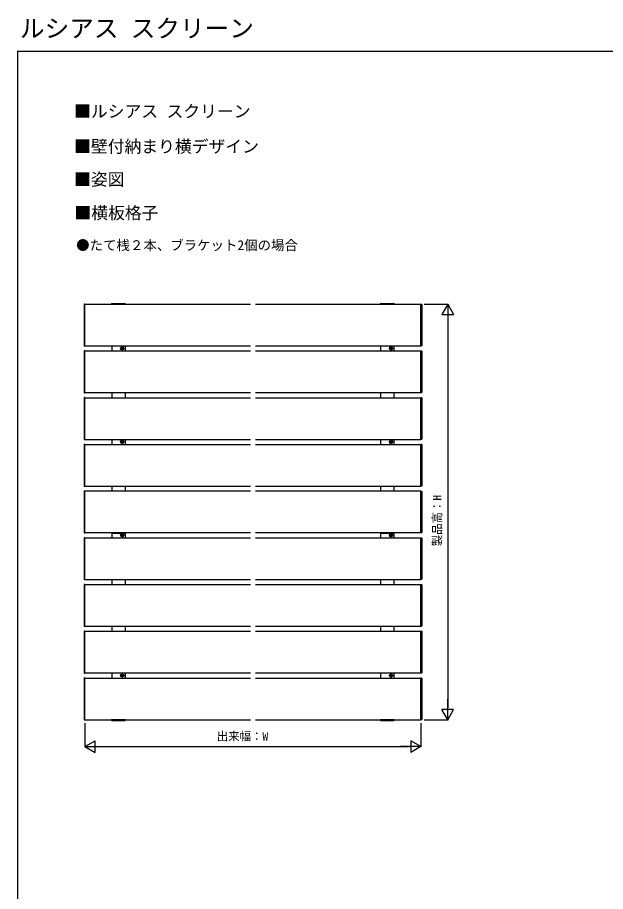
# Model space of a CAD drawing. Units: millimetres, scale not verified. Extents: x -1750 to 1750, y -2608 to 2592.
# Drawn here: x -1750 to 0, y -8 to 2592 of the extents above; entities that cross this region are included whole.
import ezdxf
from ezdxf.enums import TextEntityAlignment as Align

# ---------------------------------------------------------------- set-up
doc = ezdxf.new("R2010")
doc.units = ezdxf.units.MM
doc.header["$LTSCALE"] = 14
for name, color, linetype in [('0-1_USER1', 3, 'Continuous'), ('0-2_YKK_12', 2, 'Continuous'), ('0-3_YKK_13', 4, 'Continuous'), ('0-4_YKK_D', 6, 'Continuous'), ('0-5_YKK_ZWAK', 7, 'Continuous')]:
    doc.layers.add(name, color=color, linetype=linetype)
doc.styles.add('ＭＳ ゴシック', font='')
doc.styles.get('ＭＳ ゴシック').set_extended_font_data('MS Gothic')

msp = doc.modelspace()

# ---------------------------------------------------------------- linework, layer by layer
at = {"layer": '0-2_YKK_12'}
for p, q in [((-1549.5, 1739), (-1057, 1739)), ((-1549.5, 1615), (-1549.5, 1739)), ((-1042, 1739), (-549.5, 1739)), ((-549.5, 1615), (-549.5, 1739)), ((-1549.5, 1615), (-1057, 1615)), ((-1469.5, 1615), (-1469.5, 1600)), ((-1429.5, 1615), (-1429.5, 1600)), ((-1042, 1615), (-549.5, 1615)), ((-669.5, 1615), (-669.5, 1600)), ((-629.5, 1615), (-629.5, 1600)), ((-1549.5, 1600), (-1057, 1600)), ((-1549.5, 1476), (-1549.5, 1600)), ((-1042, 1600), (-549.5, 1600)), ((-549.5, 1476), (-549.5, 1600)), ((-1549.5, 1476), (-1057, 1476)), ((-1549.5, 1461), (-1057, 1461)), ((-1549.5, 1337), (-1549.5, 1461)), ((-1469.5, 1476), (-1469.5, 1461)), ((-1429.5, 1476), (-1429.5, 1461)), ((-1042, 1476), (-549.5, 1476)), ((-1042, 1461), (-549.5, 1461)), ((-669.5, 1476), (-669.5, 1461)), ((-629.5, 1476), (-629.5, 1461)), ((-549.5, 1337), (-549.5, 1461)), ((-1549.5, 1337), (-1057, 1337)), ((-1469.5, 1337), (-1469.5, 1322)), ((-1429.5, 1337), (-1429.5, 1322)), ((-1042, 1337), (-549.5, 1337)), ((-669.5, 1337), (-669.5, 1322)), ((-629.5, 1337), (-629.5, 1322)), ((-1549.5, 1322), (-1057, 1322)), ((-1549.5, 1198), (-1549.5, 1322)), ((-1042, 1322), (-549.5, 1322)), ((-549.5, 1198), (-549.5, 1322)), ((-1549.5, 1198), (-1057, 1198)), ((-1469.5, 1198), (-1469.5, 1183)), ((-1469.5, 1197.4), (-1429.5, 1197.4)), ((-1429.5, 1198), (-1429.5, 1183)), ((-1042, 1198), (-549.5, 1198)), ((-669.5, 1198), (-669.5, 1183)), ((-669.5, 1197.4), (-629.5, 1197.4)), ((-629.5, 1198), (-629.5, 1183)), ((-1549.5, 1059), (-1549.5, 1183)), ((-1057, 1183), (-1549.5, 1183)), ((-549.5, 1183), (-1042, 1183)), ((-549.5, 1059), (-549.5, 1183)), ((-1057, 1059), (-1549.5, 1059)), ((-1549.5, 1044), (-1057, 1044)), ((-1549.5, 920), (-1549.5, 1044)), ((-1469.5, 1059), (-1469.5, 1044)), ((-1469.5, 1058.4), (-1429.5, 1058.4)), ((-1429.5, 1059), (-1429.5, 1044)), ((-549.5, 1059), (-1042, 1059)), ((-1042, 1044), (-549.5, 1044)), ((-669.5, 1059), (-669.5, 1044)), ((-669.5, 1058.4), (-629.5, 1058.4)), ((-629.5, 1059), (-629.5, 1044)), ((-549.5, 920), (-549.5, 1044)), ((-1549.5, 920), (-1057, 920)), ((-1469.5, 920), (-1469.5, 905)), ((-1429.5, 920), (-1429.5, 905)), ((-1042, 920), (-549.5, 920)), ((-669.5, 920), (-669.5, 905)), ((-629.5, 920), (-629.5, 905)), ((-1549.5, 905), (-1057, 905)), ((-1549.5, 781), (-1549.5, 905)), ((-1042, 905), (-549.5, 905)), ((-549.5, 781), (-549.5, 905)), ((-1549.5, 781), (-1057, 781)), ((-1469.5, 781), (-1469.5, 766)), ((-1429.5, 781), (-1429.5, 766)), ((-1042, 781), (-549.5, 781)), ((-669.5, 781), (-669.5, 766)), ((-629.5, 781), (-629.5, 766)), ((-1549.5, 766), (-1057, 766)), ((-1549.5, 642), (-1549.5, 766)), ((-1042, 766), (-549.5, 766)), ((-549.5, 642), (-549.5, 766)), ((-1549.5, 642), (-1057, 642)), ((-1549.5, 627), (-1057, 627)), ((-1549.5, 503), (-1549.5, 627)), ((-1469.5, 642), (-1469.5, 627)), ((-1429.5, 642), (-1429.5, 627)), ((-1042, 642), (-549.5, 642)), ((-1042, 627), (-549.5, 627)), ((-669.5, 642), (-669.5, 627)), ((-629.5, 642), (-629.5, 627)), ((-549.5, 503), (-549.5, 627)), ((-1549.5, 503), (-1057, 503)), ((-1042, 503), (-549.5, 503))]:
    msp.add_line(p, q, dxfattribs=at)
at = {"layer": '0-3_YKK_13'}
for p, q in [((-1552, 1738.21), (-1552, 1737.91)), ((-1552, 1737.91), (-1552, 1616.09)), ((-1549.5, 1616), (-1549.5, 1738)), ((-1470, 1739), (-1469.9, 1740.56)), ((-1469, 1739), (-1470, 1739)), ((-1430, 1739), (-1469, 1739)), ((-1468.91, 1741.5), (-1430.09, 1741.5)), ((-670, 1739), (-669.9, 1740.56)), ((-669, 1739), (-670, 1739)), ((-630, 1739), (-669, 1739)), ((-668.91, 1741.5), (-630.09, 1741.5)), ((-549.5, 1616), (-549.5, 1738)), ((-547, 1738.21), (-547, 1737.91)), ((-547, 1737.91), (-547, 1616.09)), ((-1552, 1616.09), (-1552, 1615.79)), ((-1551.06, 1614.8), (-1549.5, 1614.7)), ((-1549.5, 1614.7), (-1549.5, 1616)), ((-1438.5, 1613.24), (-1438.5, 1601.77)), ((-638.5, 1613.24), (-638.5, 1601.77)), ((-549.5, 1614.7), (-549.5, 1616)), ((-547.94, 1614.8), (-549.5, 1614.7)), ((-547, 1616.09), (-547, 1615.79)), ((-1552, 1599.21), (-1552, 1598.91)), ((-1552, 1598.91), (-1552, 1477.09)), ((-1549.5, 1477), (-1549.5, 1599)), ((-1432.77, 1607.5), (-1444.24, 1607.5)), ((-1440.88, 1608.09), (-1439.84, 1608.11)), ((-1440.87, 1606.91), (-1439.84, 1606.89)), ((-1439.84, 1608.11), (-1439.23, 1608.23)), ((-1439.84, 1606.89), (-1439.23, 1606.77)), ((-1439.11, 1608.84), (-1439.23, 1608.23)), ((-1439.11, 1606.16), (-1439.23, 1606.77)), ((-1439.09, 1609.88), (-1439.11, 1608.84)), ((-1439.09, 1605.12), (-1439.11, 1606.16)), ((-1437.91, 1609.88), (-1437.89, 1608.84)), ((-1437.91, 1605.12), (-1437.89, 1606.16)), ((-1437.89, 1608.84), (-1437.77, 1608.23)), ((-1437.89, 1606.16), (-1437.77, 1606.77)), ((-1437.16, 1608.11), (-1437.77, 1608.23)), ((-1437.16, 1606.89), (-1437.77, 1606.77)), ((-1436.12, 1608.09), (-1437.16, 1608.11)), ((-1436.12, 1606.91), (-1437.16, 1606.89)), ((-632.77, 1607.5), (-644.24, 1607.5)), ((-640.88, 1608.09), (-639.84, 1608.11)), ((-640.87, 1606.91), (-639.84, 1606.89)), ((-639.84, 1608.11), (-639.23, 1608.23)), ((-639.84, 1606.89), (-639.23, 1606.77)), ((-639.11, 1608.84), (-639.23, 1608.23)), ((-639.11, 1606.16), (-639.23, 1606.77)), ((-639.09, 1609.88), (-639.11, 1608.84)), ((-639.09, 1605.12), (-639.11, 1606.16)), ((-637.91, 1609.88), (-637.89, 1608.84)), ((-637.91, 1605.12), (-637.89, 1606.16)), ((-637.89, 1608.84), (-637.77, 1608.23)), ((-637.89, 1606.16), (-637.77, 1606.77)), ((-637.16, 1608.11), (-637.77, 1608.23)), ((-637.16, 1606.89), (-637.77, 1606.77)), ((-636.12, 1608.09), (-637.16, 1608.11)), ((-636.12, 1606.91), (-637.16, 1606.89)), ((-549.5, 1477), (-549.5, 1599)), ((-547, 1599.21), (-547, 1598.91)), ((-547, 1598.91), (-547, 1477.09)), ((-1552, 1477.09), (-1552, 1476.79)), ((-1552, 1460.21), (-1552, 1459.91)), ((-1552, 1459.91), (-1552, 1338.09)), ((-1551.06, 1475.8), (-1549.5, 1475.7)), ((-1549.5, 1475.7), (-1549.5, 1477)), ((-1549.5, 1338), (-1549.5, 1460)), ((-549.5, 1475.7), (-549.5, 1477)), ((-547.94, 1475.8), (-549.5, 1475.7)), ((-549.5, 1338), (-549.5, 1460)), ((-547, 1477.09), (-547, 1476.79)), ((-547, 1460.21), (-547, 1459.91)), ((-547, 1459.91), (-547, 1338.09)), ((-1552, 1338.09), (-1552, 1337.79)), ((-1551.06, 1336.8), (-1549.5, 1336.7)), ((-1549.5, 1336.7), (-1549.5, 1338)), ((-1432.77, 1329.5), (-1444.24, 1329.5)), ((-1440.88, 1330.09), (-1439.84, 1330.11)), ((-1440.87, 1328.91), (-1439.84, 1328.89)), ((-1439.84, 1330.11), (-1439.23, 1330.23)), ((-1439.84, 1328.89), (-1439.23, 1328.77)), ((-1439.11, 1330.84), (-1439.23, 1330.23)), ((-1439.11, 1328.16), (-1439.23, 1328.77)), ((-1439.09, 1331.88), (-1439.11, 1330.84)), ((-1439.09, 1327.12), (-1439.11, 1328.16)), ((-1438.5, 1335.24), (-1438.5, 1323.77)), ((-1437.91, 1331.88), (-1437.89, 1330.84)), ((-1437.91, 1327.12), (-1437.89, 1328.16)), ((-1437.89, 1330.84), (-1437.77, 1330.23)), ((-1437.89, 1328.16), (-1437.77, 1328.77)), ((-1437.16, 1330.11), (-1437.77, 1330.23)), ((-1437.16, 1328.89), (-1437.77, 1328.77)), ((-1436.12, 1330.09), (-1437.16, 1330.11)), ((-1436.12, 1328.91), (-1437.16, 1328.89)), ((-632.77, 1329.5), (-644.24, 1329.5)), ((-640.88, 1330.09), (-639.84, 1330.11)), ((-640.87, 1328.91), (-639.84, 1328.89)), ((-639.84, 1330.11), (-639.23, 1330.23)), ((-639.84, 1328.89), (-639.23, 1328.77)), ((-639.11, 1330.84), (-639.23, 1330.23)), ((-639.11, 1328.16), (-639.23, 1328.77)), ((-639.09, 1331.88), (-639.11, 1330.84)), ((-639.09, 1327.12), (-639.11, 1328.16)), ((-638.5, 1335.24), (-638.5, 1323.77)), ((-637.91, 1331.88), (-637.89, 1330.84)), ((-637.91, 1327.12), (-637.89, 1328.16)), ((-637.89, 1330.84), (-637.77, 1330.23)), ((-637.89, 1328.16), (-637.77, 1328.77)), ((-637.16, 1330.11), (-637.77, 1330.23)), ((-637.16, 1328.89), (-637.77, 1328.77)), ((-636.12, 1330.09), (-637.16, 1330.11)), ((-636.12, 1328.91), (-637.16, 1328.89)), ((-549.5, 1336.7), (-549.5, 1338)), ((-547.94, 1336.8), (-549.5, 1336.7)), ((-547, 1338.09), (-547, 1337.79)), ((-1552, 1321.21), (-1552, 1320.91)), ((-1552, 1320.91), (-1552, 1199.09)), ((-1549.5, 1199), (-1549.5, 1321)), ((-549.5, 1199), (-549.5, 1321)), ((-547, 1321.21), (-547, 1320.91)), ((-547, 1320.91), (-547, 1199.09)), ((-1552, 1199.09), (-1552, 1198.79)), ((-1551.06, 1197.8), (-1549.5, 1197.7)), ((-1549.5, 1197.7), (-1549.5, 1199)), ((-549.5, 1197.7), (-549.5, 1199)), ((-547.94, 1197.8), (-549.5, 1197.7)), ((-547, 1199.09), (-547, 1198.79)), ((-1552, 1182.21), (-1552, 1181.91)), ((-1552, 1181.91), (-1552, 1060.09)), ((-1549.5, 1060), (-1549.5, 1182)), ((-549.5, 1060), (-549.5, 1182)), ((-547, 1182.21), (-547, 1181.91)), ((-547, 1181.91), (-547, 1060.09)), ((-1552, 1060.09), (-1552, 1059.79)), ((-1552, 1043.21), (-1552, 1042.91)), ((-1552, 1042.91), (-1552, 921.09)), ((-1551.06, 1058.8), (-1549.5, 1058.7)), ((-1549.5, 1058.7), (-1549.5, 1060)), ((-1549.5, 921), (-1549.5, 1043)), ((-1432.77, 1051.5), (-1444.24, 1051.5)), ((-1440.88, 1052.09), (-1439.84, 1052.11)), ((-1440.87, 1050.91), (-1439.84, 1050.89)), ((-1439.84, 1052.11), (-1439.23, 1052.23)), ((-1439.84, 1050.89), (-1439.23, 1050.77)), ((-1439.11, 1052.84), (-1439.23, 1052.23)), ((-1439.11, 1050.16), (-1439.23, 1050.77)), ((-1439.09, 1053.88), (-1439.11, 1052.84)), ((-1439.09, 1049.12), (-1439.11, 1050.16)), ((-1438.5, 1057.24), (-1438.5, 1045.77)), ((-1437.91, 1053.88), (-1437.89, 1052.84)), ((-1437.91, 1049.12), (-1437.89, 1050.16)), ((-1437.89, 1052.84), (-1437.77, 1052.23)), ((-1437.89, 1050.16), (-1437.77, 1050.77)), ((-1437.16, 1052.11), (-1437.77, 1052.23)), ((-1437.16, 1050.89), (-1437.77, 1050.77)), ((-1436.12, 1052.09), (-1437.16, 1052.11)), ((-1436.12, 1050.91), (-1437.16, 1050.89)), ((-632.77, 1051.5), (-644.24, 1051.5)), ((-640.88, 1052.09), (-639.84, 1052.11)), ((-640.87, 1050.91), (-639.84, 1050.89)), ((-639.84, 1052.11), (-639.23, 1052.23)), ((-639.84, 1050.89), (-639.23, 1050.77)), ((-639.11, 1052.84), (-639.23, 1052.23)), ((-639.11, 1050.16), (-639.23, 1050.77)), ((-639.09, 1053.88), (-639.11, 1052.84)), ((-639.09, 1049.12), (-639.11, 1050.16)), ((-638.5, 1057.24), (-638.5, 1045.77)), ((-637.91, 1053.88), (-637.89, 1052.84)), ((-637.91, 1049.12), (-637.89, 1050.16)), ((-637.89, 1052.84), (-637.77, 1052.23)), ((-637.89, 1050.16), (-637.77, 1050.77)), ((-637.16, 1052.11), (-637.77, 1052.23)), ((-637.16, 1050.89), (-637.77, 1050.77)), ((-636.12, 1052.09), (-637.16, 1052.11)), ((-636.12, 1050.91), (-637.16, 1050.89)), ((-549.5, 1058.7), (-549.5, 1060)), ((-547.94, 1058.8), (-549.5, 1058.7)), ((-549.5, 921), (-549.5, 1043)), ((-547, 1060.09), (-547, 1059.79)), ((-547, 1043.21), (-547, 1042.91)), ((-547, 1042.91), (-547, 921.09)), ((-1552, 921.09), (-1552, 920.79)), ((-1551.06, 919.8), (-1549.5, 919.7)), ((-1549.5, 919.7), (-1549.5, 921)), ((-549.5, 919.7), (-549.5, 921)), ((-547.94, 919.8), (-549.5, 919.7)), ((-547, 921.09), (-547, 920.79)), ((-1552, 904.21), (-1552, 903.91)), ((-1552, 903.91), (-1552, 782.09)), ((-1549.5, 782), (-1549.5, 904)), ((-549.5, 782), (-549.5, 904)), ((-547, 904.21), (-547, 903.91)), ((-547, 903.91), (-547, 782.09)), ((-1552, 782.09), (-1552, 781.79)), ((-1551.06, 780.8), (-1549.5, 780.7)), ((-1549.5, 780.7), (-1549.5, 782)), ((-549.5, 780.7), (-549.5, 782)), ((-547.94, 780.8), (-549.5, 780.7)), ((-547, 782.09), (-547, 781.79)), ((-1552, 765.21), (-1552, 764.91)), ((-1552, 764.91), (-1552, 643.09)), ((-1549.5, 643), (-1549.5, 765)), ((-549.5, 643), (-549.5, 765)), ((-547, 765.21), (-547, 764.91)), ((-547, 764.91), (-547, 643.09)), ((-1552, 643.09), (-1552, 642.79)), ((-1552, 626.21), (-1552, 625.91)), ((-1552, 625.91), (-1552, 504.09)), ((-1551.06, 641.8), (-1549.5, 641.7)), ((-1549.5, 641.7), (-1549.5, 643)), ((-1549.5, 504), (-1549.5, 626)), ((-1432.77, 634.5), (-1444.24, 634.5)), ((-1440.88, 635.09), (-1439.84, 635.11)), ((-1440.87, 633.91), (-1439.84, 633.89)), ((-1439.84, 635.11), (-1439.23, 635.23)), ((-1439.84, 633.89), (-1439.23, 633.77)), ((-1439.11, 635.84), (-1439.23, 635.23)), ((-1439.11, 633.16), (-1439.23, 633.77)), ((-1439.09, 636.88), (-1439.11, 635.84)), ((-1439.09, 632.12), (-1439.11, 633.16)), ((-1438.5, 640.24), (-1438.5, 628.77)), ((-1437.91, 636.88), (-1437.89, 635.84)), ((-1437.91, 632.12), (-1437.89, 633.16)), ((-1437.89, 635.84), (-1437.77, 635.23)), ((-1437.89, 633.16), (-1437.77, 633.77)), ((-1437.16, 635.11), (-1437.77, 635.23)), ((-1437.16, 633.89), (-1437.77, 633.77)), ((-1436.12, 635.09), (-1437.16, 635.11)), ((-1436.12, 633.91), (-1437.16, 633.89)), ((-632.77, 634.5), (-644.24, 634.5)), ((-640.88, 635.09), (-639.84, 635.11)), ((-640.87, 633.91), (-639.84, 633.89)), ((-639.84, 635.11), (-639.23, 635.23)), ((-639.84, 633.89), (-639.23, 633.77)), ((-639.11, 635.84), (-639.23, 635.23)), ((-639.11, 633.16), (-639.23, 633.77)), ((-639.09, 636.88), (-639.11, 635.84)), ((-639.09, 632.12), (-639.11, 633.16)), ((-638.5, 640.24), (-638.5, 628.77)), ((-637.91, 636.88), (-637.89, 635.84)), ((-637.91, 632.12), (-637.89, 633.16)), ((-637.89, 635.84), (-637.77, 635.23)), ((-637.89, 633.16), (-637.77, 633.77)), ((-637.16, 635.11), (-637.77, 635.23)), ((-637.16, 633.89), (-637.77, 633.77)), ((-636.12, 635.09), (-637.16, 635.11)), ((-636.12, 633.91), (-637.16, 633.89)), ((-549.5, 641.7), (-549.5, 643)), ((-547.94, 641.8), (-549.5, 641.7)), ((-549.5, 504), (-549.5, 626)), ((-547, 643.09), (-547, 642.79)), ((-547, 626.21), (-547, 625.91)), ((-547, 625.91), (-547, 504.09)), ((-1552, 504.09), (-1552, 503.79)), ((-1551.06, 502.8), (-1549.5, 502.7)), ((-1549.5, 502.7), (-1549.5, 504)), ((-1470, 503), (-1469.9, 501.44)), ((-1469, 503), (-1470, 503)), ((-1430, 503), (-1469, 503)), ((-1468.91, 500.5), (-1430.09, 500.5)), ((-670, 503), (-669.9, 501.44)), ((-669, 503), (-670, 503)), ((-630, 503), (-669, 503)), ((-668.91, 500.5), (-630.09, 500.5)), ((-549.5, 502.7), (-549.5, 504)), ((-547.94, 502.8), (-549.5, 502.7)), ((-547, 504.09), (-547, 503.79))]:
    msp.add_line(p, q, dxfattribs=at)
for points in [[(-1549.5, 1738), (-1549.5, 1739.3), (-1551.06, 1739.2)], [(-1429.1, 1740.56), (-1429, 1739), (-1430, 1739)], [(-629.1, 1740.56), (-629, 1739), (-630, 1739)], [(-549.5, 1738), (-549.5, 1739.3), (-547.94, 1739.2)], [(-1549.5, 1599), (-1549.5, 1600.3), (-1551.06, 1600.2)], [(-549.5, 1599), (-549.5, 1600.3), (-547.94, 1600.2)], [(-1549.5, 1460), (-1549.5, 1461.3), (-1551.06, 1461.2)], [(-549.5, 1460), (-549.5, 1461.3), (-547.94, 1461.2)], [(-1549.5, 1321), (-1549.5, 1322.3), (-1551.06, 1322.2)], [(-549.5, 1321), (-549.5, 1322.3), (-547.94, 1322.2)], [(-1549.5, 1182), (-1549.5, 1183.3), (-1551.06, 1183.2)], [(-549.5, 1182), (-549.5, 1183.3), (-547.94, 1183.2)], [(-1549.5, 1043), (-1549.5, 1044.3), (-1551.06, 1044.2)], [(-549.5, 1043), (-549.5, 1044.3), (-547.94, 1044.2)], [(-1549.5, 904), (-1549.5, 905.3), (-1551.06, 905.2)], [(-549.5, 904), (-549.5, 905.3), (-547.94, 905.2)], [(-1549.5, 765), (-1549.5, 766.3), (-1551.06, 766.2)], [(-549.5, 765), (-549.5, 766.3), (-547.94, 766.2)], [(-1549.5, 626), (-1549.5, 627.3), (-1551.06, 627.2)], [(-549.5, 626), (-549.5, 627.3), (-547.94, 627.2)], [(-1429.1, 501.44), (-1429, 503), (-1430, 503)], [(-629.1, 501.44), (-629, 503), (-630, 503)]]:
    msp.add_lwpolyline(points, dxfattribs=at)
for centre, radius in [((-1438.5, 1607.5), 4.74), ((-638.5, 1607.5), 4.74), ((-1435.86, 1604.86), 0.3), ((-635.86, 1604.86), 0.3), ((-1438.5, 1329.5), 4.74), ((-1435.86, 1326.86), 0.3), ((-638.5, 1329.5), 4.74), ((-635.86, 1326.86), 0.3), ((-1438.5, 1051.5), 4.74), ((-1435.86, 1048.86), 0.3), ((-638.5, 1051.5), 4.74), ((-635.86, 1048.86), 0.3), ((-1438.5, 634.5), 4.74), ((-1435.86, 631.86), 0.3), ((-638.5, 634.5), 4.74), ((-635.86, 631.86), 0.3)]:
    msp.add_circle(centre, radius, dxfattribs=at)
for centre, radius, start, end in [((-1551, 1738.21), 1, 93.5, 180), ((-1468.91, 1740.5), 1, 90, 176.5), ((-1430.09, 1740.5), 1, 3.5, 90), ((-668.91, 1740.5), 1, 90, 176.5), ((-630.09, 1740.5), 1, 3.5, 90), ((-548, 1738.21), 1, 0, 86.5), ((-1551, 1615.79), 1, 180, 266.5), ((-548, 1615.79), 1, 273.5, 0), ((-1551, 1599.21), 1, 93.5, 180), ((-1438.5, 1607.5), 2.45, 165.9892, 194.0108), ((-1438.5, 1607.5), 2.45, 75.9892, 104.0108), ((-1438.5, 1607.5), 2.45, 255.9892, 284.0108), ((-1438.5, 1607.5), 2.45, 345.9892, 14.0108), ((-638.5, 1607.5), 2.45, 165.9892, 194.0108), ((-638.5, 1607.5), 2.45, 75.9892, 104.0108), ((-638.5, 1607.5), 2.45, 255.9892, 284.0108), ((-638.5, 1607.5), 2.45, 345.9892, 14.0108), ((-548, 1599.21), 1, 0, 86.5), ((-1551, 1476.79), 1, 180, 266.5), ((-1551, 1460.21), 1, 93.5, 180), ((-548, 1476.79), 1, 273.5, 0), ((-548, 1460.21), 1, 0, 86.5), ((-1551, 1337.79), 1, 180, 266.5), ((-1438.5, 1329.5), 2.45, 165.9892, 194.0108), ((-1438.5, 1329.5), 2.45, 75.9892, 104.0108), ((-1438.5, 1329.5), 2.45, 255.9892, 284.0108), ((-1438.5, 1329.5), 2.45, 345.9892, 14.0108), ((-638.5, 1329.5), 2.45, 165.9892, 194.0108), ((-638.5, 1329.5), 2.45, 75.9892, 104.0108), ((-638.5, 1329.5), 2.45, 255.9892, 284.0108), ((-638.5, 1329.5), 2.45, 345.9892, 14.0108), ((-548, 1337.79), 1, 273.5, 0), ((-1551, 1321.21), 1, 93.5, 180), ((-548, 1321.21), 1, 0, 86.5), ((-1551, 1198.79), 1, 180, 266.5), ((-548, 1198.79), 1, 273.5, 0), ((-1551, 1182.21), 1, 93.5, 180), ((-548, 1182.21), 1, 0, 86.5), ((-1551, 1059.79), 1, 180, 266.5), ((-1551, 1043.21), 1, 93.5, 180), ((-1438.5, 1051.5), 2.45, 165.9892, 194.0108), ((-1438.5, 1051.5), 2.45, 75.9892, 104.0108), ((-1438.5, 1051.5), 2.45, 255.9892, 284.0108), ((-1438.5, 1051.5), 2.45, 345.9892, 14.0108), ((-638.5, 1051.5), 2.45, 165.9892, 194.0108), ((-638.5, 1051.5), 2.45, 75.9892, 104.0108), ((-638.5, 1051.5), 2.45, 255.9892, 284.0108), ((-638.5, 1051.5), 2.45, 345.9892, 14.0108), ((-548, 1059.79), 1, 273.5, 0), ((-548, 1043.21), 1, 0, 86.5), ((-1551, 920.79), 1, 180, 266.5), ((-548, 920.79), 1, 273.5, 0), ((-1551, 904.21), 1, 93.5, 180), ((-548, 904.21), 1, 0, 86.5), ((-1551, 781.79), 1, 180, 266.5), ((-548, 781.79), 1, 273.5, 0), ((-1551, 765.21), 1, 93.5, 180), ((-548, 765.21), 1, 0, 86.5), ((-1551, 642.79), 1, 180, 266.5), ((-1551, 626.21), 1, 93.5, 180), ((-1438.5, 634.5), 2.45, 165.9892, 194.0108), ((-1438.5, 634.5), 2.45, 75.9892, 104.0108), ((-1438.5, 634.5), 2.45, 255.9892, 284.0108), ((-1438.5, 634.5), 2.45, 345.9892, 14.0108), ((-638.5, 634.5), 2.45, 165.9892, 194.0108), ((-638.5, 634.5), 2.45, 75.9892, 104.0108), ((-638.5, 634.5), 2.45, 255.9892, 284.0108), ((-638.5, 634.5), 2.45, 345.9892, 14.0108), ((-548, 642.79), 1, 273.5, 0), ((-548, 626.21), 1, 0, 86.5), ((-1551, 503.79), 1, 180, 266.5), ((-1468.91, 501.5), 1, 183.5, 270), ((-1430.09, 501.5), 1, 270, 356.5), ((-668.91, 501.5), 1, 183.5, 270), ((-630.09, 501.5), 1, 270, 356.5), ((-548, 503.79), 1, 273.5, 0)]:
    msp.add_arc(centre, radius, start, end, dxfattribs=at)
at = {"layer": '0-4_YKK_D'}
for p, q in [((-539.5, 1739), (-468.5, 1739)), ((-469.5, 1739), (-487, 1708.69)), ((-469.5, 1739), (-452, 1708.69)), ((-469.5, 1739), (-469.5, 1678.38)), ((-487, 1708.69), (-452, 1708.69)), ((-469.5, 1704), (-469.5, 538)), ((-469.5, 503), (-469.5, 563.62)), ((-469.5, 503), (-487, 533.31)), ((-452, 533.31), (-487, 533.31)), ((-469.5, 503), (-452, 533.31)), ((-539.5, 503), (-468.5, 503)), ((-1549.5, 493), (-1549.5, 422)), ((-549.5, 493), (-549.5, 422)), ((-1549.5, 423), (-1519.19, 440.5)), ((-1549.5, 423), (-1519.19, 405.5)), ((-1549.5, 423), (-1488.88, 423)), ((-1519.19, 405.5), (-1519.19, 440.5)), ((-1514.5, 423), (-584.5, 423)), ((-549.5, 423), (-610.12, 423)), ((-549.5, 423), (-579.81, 440.5)), ((-579.81, 440.5), (-579.81, 405.5)), ((-549.5, 423), (-579.81, 405.5))]:
    msp.add_line(p, q, dxfattribs=at)
at = {"layer": '0-5_YKK_ZWAK'}
for q in [(-1750, -2608.5), (1750, 2491.5)]:
    msp.add_line((-1750, 2491.5), q, dxfattribs=at)

# ---------------------------------------------------------------- texts
at = {"layer": '0-1_USER1', "style": 'ＭＳ ゴシック'}
for s, height, p in [('ルシアス スクリーン', 53.74, (-1742.66, 2516.83)), ('■ルシアス スクリーン', 36.66, (-1581.51, 2283.68)), ('■壁付納まり横デザイン', 36.66, (-1581.51, 2179.14)), ('■姿図', 36.66, (-1581.51, 2081.12)), ('■横板格子', 36.66, (-1580.51, 1981.41)), ('●たて桟２本、ブラケット2個の場合\u3000', 29.33, (-1575.45, 1891.18))]:
    msp.add_text(s, height=height, dxfattribs=at).set_placement(p, align=Align.BOTTOM_LEFT)
at = {"layer": '0-4_YKK_D', "style": 'ＭＳ ゴシック'}
msp.add_text('製品高：H', height=24.93, rotation=90, dxfattribs=at).set_placement((-481.1, 1018.9), align=Align.BOTTOM_LEFT)
msp.add_text('出来幅：W', height=24.93, dxfattribs=at).set_placement((-1156.91, 433.44), align=Align.BOTTOM_LEFT)

doc.saveas('drawing.dxf')
